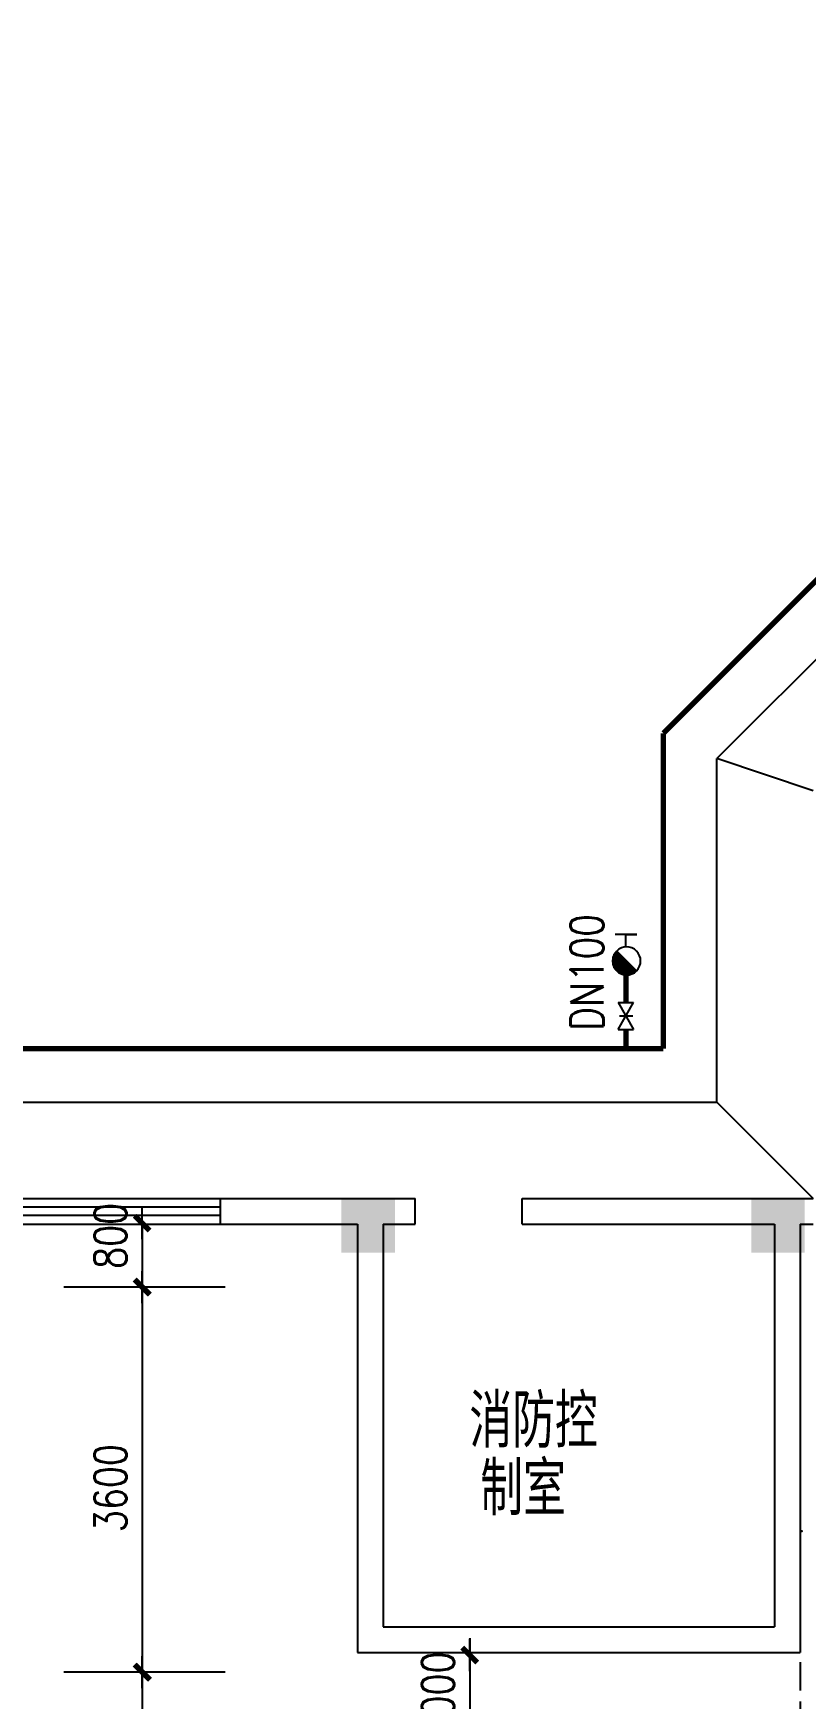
# Model space of a CAD drawing. Extents: x -59612 to 32938, y -7258 to 51372.
# Drawn here: x -12664 to -5804, y 24001 to 38790 of the extents above; entities that cross this region are included whole.
import ezdxf

# ---------------------------------------------------------------- set-up
doc = ezdxf.new("R2010")
doc.units = 0
doc.header["$LTSCALE"] = 1000
doc.header["$MEASUREMENT"] = 0
doc.linetypes.add('DASH', pattern=[0.35, 0.25, -0.1])
doc.layers.get('0').update_dxf_attribs({"linetype": 'CONTINUOUS'})
doc.layers.get('DEFPOINTS').update_dxf_attribs({"linetype": 'CONTINUOUS'})
for name, color, linetype in [('P_LS_', 6, 'CONTINUOUS'), ('P_LS_GJ', 7, 'CONTINUOUS'), ('WALL', 4, 'CONTINUOUS'), ('X_LS_', 6, 'CONTINUOUS'), ('X_LS_GJ', 7, 'CONTINUOUS'), ('X_XF_GJ', 7, 'CONTINUOUS')]:
    doc.layers.add(name, color=color, linetype=linetype)
doc.styles.add('_HZTXT', font='txt.shx', dxfattribs={"width": 0.8, "bigfont": 'hztxt.shx'})
doc.styles.add('DIM_FONT', font='SIMPLEX.shx', dxfattribs={"width": 0.8})

# ---------------------------------------------------------------- blocks, each defined once
blk = doc.blocks.new('_FZH')
blk.add_solid([(-0.5, -0.5), (0.5, -0.5), (-0.5, 0.5), (0.5, 0.5)])
blk = doc.blocks.new('_DIMX')
blk.add_line((-150, 0), (150, 0))
at = {"const_width": 50}
blk.add_lwpolyline([(-70, -70), (70, 70)], dxfattribs=at)
blk = doc.blocks.new('DKS_')
at = {"color": 0}
for p, q in [((-5, 5), (-131, 5)), ((-15, 15), (-130, 15)), ((-10, 10), (-130, 10)), ((-130, -10), (-130, 10)), ((-21, 21), (-129, 21)), ((-26, 26), (-128, 26)), ((-31, 31), (-127, 31)), ((-36, 36), (-126, 36)), ((-125, -38), (-125, 38)), ((-42, 42), (-124, 42)), ((-47, 47), (-122, 47)), ((-52, 52), (-120, 52)), ((-120, -52), (-120, 52)), ((-57, 57), (-118, 57)), ((-63, 63), (-115, 63)), ((-115, -63), (-115, 63)), ((-68, 68), (-112, 68)), ((-109, -72), (-109, 72)), ((-73, 73), (-108, 73)), ((-78, 78), (-105, 78)), ((-104, -79), (-104, 79)), ((-84, 84), (-101, 84)), ((-99, -86), (-99, 86)), ((-89, 89), (-96, 89)), ((-94, -91), (-94, 91)), ((-88, -96), (-88, 88)), ((-83, -101), (-83, 83)), ((-78, -105), (-78, 78)), ((-73, -109), (-73, 73)), ((-67, -112), (-67, 67)), ((-62, -115), (-62, 62)), ((-57, -118), (-57, 57)), ((-52, -120), (-52, 52)), ((-46, -122), (-46, 46)), ((-41, -124), (-41, 41)), ((-36, -126), (-36, 36)), ((-31, -127), (-31, 31)), ((-25, -128), (-25, 25)), ((-20, -129), (-20, 20)), ((-15, -130), (-15, 15)), ((-10, -130), (-10, 10)), ((-4, -131), (-4, 4)), ((0, 0), (-131, 0)), ((6, -6), (-131, -6)), ((11, -11), (-130, -11)), ((16, -16), (-130, -16)), ((21, -21), (-129, -21)), ((27, -27), (-128, -27)), ((32, -32), (-127, -32)), ((37, -37), (-125, -37)), ((42, -42), (-124, -42)), ((48, -48), (-122, -48)), ((53, -53), (-120, -53)), ((58, -58), (-117, -58)), ((63, -63), (-114, -63)), ((69, -69), (-111, -69)), ((74, -74), (-108, -74)), ((79, -79), (-104, -79)), ((84, -84), (-100, -84)), ((90, -90), (-95, -90)), ((90, -95), (-90, -95)), ((84, -100), (-84, -100)), ((77, -105), (-77, -105)), ((70, -111), (-70, -111)), ((60, -116), (-60, -116)), ((49, -121), (-49, -121)), ((33, -126), (-33, -126)), ((1, -131), (1, -1)), ((6, -131), (6, -6)), ((11, -130), (11, -11)), ((17, -130), (17, -17)), ((22, -129), (22, -22)), ((27, -128), (27, -27)), ((32, -127), (32, -32)), ((38, -125), (38, -38)), ((43, -124), (43, -43)), ((48, -122), (48, -48)), ((53, -119), (53, -53)), ((59, -117), (59, -59)), ((64, -114), (64, -64)), ((69, -111), (69, -69)), ((74, -108), (74, -74)), ((80, -104), (80, -80)), ((85, -99), (85, -85)), ((90, -95), (90, -90))]:
    blk.add_line(p, q, dxfattribs=at)
blk.add_line((92, -92), (-92, 92))
for start, end in [(135, 315), (315, 135)]:
    blk.add_arc((0, 0), 131, start, end)
blk = doc.blocks.new('M_H1SCH')
for p, q in [((-125, 72), (125, -72)), ((125, 72), (-125, -72)), ((-125, 72), (-125, -72)), ((125, 72), (125, -72))]:
    blk.add_line(p, q)
at = {"flags": 9}
for tag in ['XSIZE', 'YSIZE']:
    blk.add_attdef(tag, (0, 0), '', height=0.5, dxfattribs=at)
blk = doc.blocks.new('M_H2RAH')
for p, q in [((-125, 72), (125, -72)), ((125, 72), (-125, -72)), ((-125, 72), (-125, -72)), ((125, 72), (125, -72))]:
    blk.add_line(p, q)
at = {"color": 7}
blk.add_line((0, 60), (0, -64), dxfattribs=at)
at = {"color": 7, "flags": 9}
for tag in ['XSIZE', 'YSIZE']:
    blk.add_attdef(tag, (0, 0), '', height=0.5, dxfattribs=at)

msp = doc.modelspace()

# ---------------------------------------------------------------- linework, layer by layer
at = {"ltscale": 0.25}
for p, q in [((-7304.5, 30787.2), (-7495.7, 30787.2)), ((-7400.1, 30673.5), (-7400.1, 30787.2)), ((-7400.1, 30787.2), (-7304.5, 30787.2))]:
    msp.add_line(p, q, dxfattribs=at)
at = {"color": 0, "linetype": 'ByBlock'}
for p, q in [((-11696.9, 28215), (-11696.9, 27656.1)), ((-11696.9, 27957.6), (-11696.9, 27958.5)), ((-11696.9, 27655.2), (-11696.9, 27654.2)), ((-11693.3, 24236.1), (-11693.3, 27655.2)), ((-11696.9, 24537.6), (-11696.9, 24538.5)), ((-11696.9, 24536.6), (-11696.9, 24236.1)), ((-8787.8, 24536.6), (-8787.8, 24236.1)), ((-8784.2, 24236.1), (-8784.2, 24411.6)), ((-11696.9, 24235.2), (-11696.9, 24234.2)), ((-11693.3, 20816.1), (-11693.3, 24235.2)), ((-8787.8, 24235.2), (-8787.8, 24234.2)), ((-8784.2, 23530.5), (-8784.2, 24235.2))]:
    msp.add_line(p, q, dxfattribs=at)
at = {"color": 7}
for p, q in [((-10960.4, 27656.1), (-12392.6, 27656.1)), ((-10960.4, 24236.1), (-12392.6, 24236.1)), ((-10960.4, 24236.1), (-12392.6, 24236.1))]:
    msp.add_line(p, q, dxfattribs=at)
at = {"layer": 'DEFPOINTS', "color": 0, "linetype": 'ByBlock'}
for p in [(-11696.9, 27656.1), (-11693.3, 27656.1), (-11696.9, 24236.1), (-11693.3, 24236.1), (-8787.8, 24236.1), (-8784.2, 24236.1)]:
    msp.add_point(p, dxfattribs=at)
at = {"layer": 'P_LS_', "const_width": 47.5}
for points in [[(-875.8, 38766.6), (-7068, 32574.4)], [(-7068, 29773), (-7068, 32574.4)], [(-44210.3, 29773), (-7068, 29773)]]:
    msp.add_lwpolyline(points, dxfattribs=at)
at = {"layer": 'WALL', "color": 7}
for p, q in [((-651.4, 38291.6), (-6593, 32349.9)), ((-6593, 29298), (-6593, 32349.9)), ((-5738, 32062.6), (-6593, 32349.9)), ((-55100, 29298), (-6593, 29298)), ((-6593, 29298), (-5738, 28443)), ((-15751, 28443), (-11001, 28443)), ((-11010.5, 28443), (-9272, 28443)), ((-11001, 28215), (-11001, 28443)), ((-9272, 28215), (-9272, 28443)), ((-8322, 28443), (-5738, 28443)), ((-8322, 28215), (-8322, 28443)), ((-11001, 28367), (-15751, 28367)), ((-11001, 28291), (-15751, 28291)), ((-15751, 28215), (-11001, 28215)), ((-11010.5, 28215), (-9785, 28215)), ((-9785, 28215), (-9785, 24411.6)), ((-9557, 28215), (-9557, 24639.6)), ((-9557, 28215), (-9272, 28215)), ((-8322, 28215), (-6080, 28215)), ((-6080, 28215), (-6080, 24639.6)), ((-5852, 28215), (-5852, 24411.6)), ((-5852, 28215), (-5738, 28215)), ((-9557, 24639.6), (-6080, 24639.6)), ((-9785, 24411.6), (-5852, 24411.6))]:
    msp.add_line(p, q, dxfattribs=at)
at = {"layer": 'WALL', "color": 7, "linetype": 'DASH'}
msp.add_line((-5852, 25374.6), (-5852, 16931.3), dxfattribs=at)
at = {"layer": 'WALL', "color": 7, "linetype": 'ByBlock'}
msp.add_point((-5839.2, 25488.6), dxfattribs=at)
at = {"layer": 'X_LS_', "const_width": 47.5}
for points in [[(-7400.1, 30191.2), (-7400.1, 30423.4)], [(-7400.1, 30182.2), (-7400.1, 30191.2)], [(-7400.1, 29774.2), (-7400.1, 29944.7)]]:
    msp.add_lwpolyline(points, dxfattribs=at)

# ---------------------------------------------------------------- block references
at = {"color": 0, "linetype": 'ByBlock', "xscale": 0.95, "yscale": 0.95, "zscale": 0.95, "rotation": 90}
for p in [(-11696.9, 28223.4), (-11696.9, 27656.1), (-11693.3, 27656.1), (-8787.8, 24388.3), (-11696.9, 24236.1), (-11696.9, 24236.1), (-11693.3, 24236.1), (-11693.3, 24236.1)]:
    msp.add_blockref('_DIMX', p, dxfattribs=at)
at = {"layer": 'P_LS_GJ', "ltscale": 0.25, "xscale": 0.95, "yscale": 0.95, "zscale": 0.95, "rotation": 90}
msp.add_blockref('M_H2RAH', (-7400, 30063.6), dxfattribs=at)
at = {"layer": 'WALL', "color": 7, "xscale": 475, "yscale": 475, "zscale": 475}
for p in [(-9690.1, 28198.2), (-6049.4, 28198.2)]:
    msp.add_blockref('_FZH', p, dxfattribs=at)
at = {"layer": 'X_LS_GJ', "xscale": 0.95, "yscale": 0.95, "zscale": 0.95, "rotation": 90}
msp.add_blockref('M_H1SCH', (-7400.1, 30063.4), dxfattribs=at)
at = {"layer": 'X_XF_GJ', "xscale": 0.95, "yscale": 0.95, "zscale": 0.95}
msp.add_blockref('DKS_', (-7394.1, 30552), dxfattribs=at)

# ---------------------------------------------------------------- texts
at = {"color": 255, "linetype": 'DASH', "style": 'DIM_FONT', "width": 0.8}
msp.add_text('DN100', height=293.44, rotation=90, dxfattribs=at).set_placement((-7599.9, 29931.8))
at = {"color": 7, "linetype": 'ByBlock', "char_height": 285, "attachment_point": 5, "rotation": 90, "style": 'DIM_FONT'}
for s, insert in [('800', (-11978.3, 28111)), ('3600', (-11978.3, 25871.1)), ('1000', (-9069.2, 24028.4))]:
    msp.add_mtext(s, dxfattribs=dict(at, insert=insert))
at = {"layer": 'WALL', "color": 7, "style": '_HZTXT', "width": 0.8}
for s, p in [(' 消防控 ', (-9129.3, 26228.8)), (' 制室', (-9032.5, 25628.4))]:
    msp.add_text(s, height=475, dxfattribs=at).set_placement(p)

doc.saveas('drawing.dxf')
